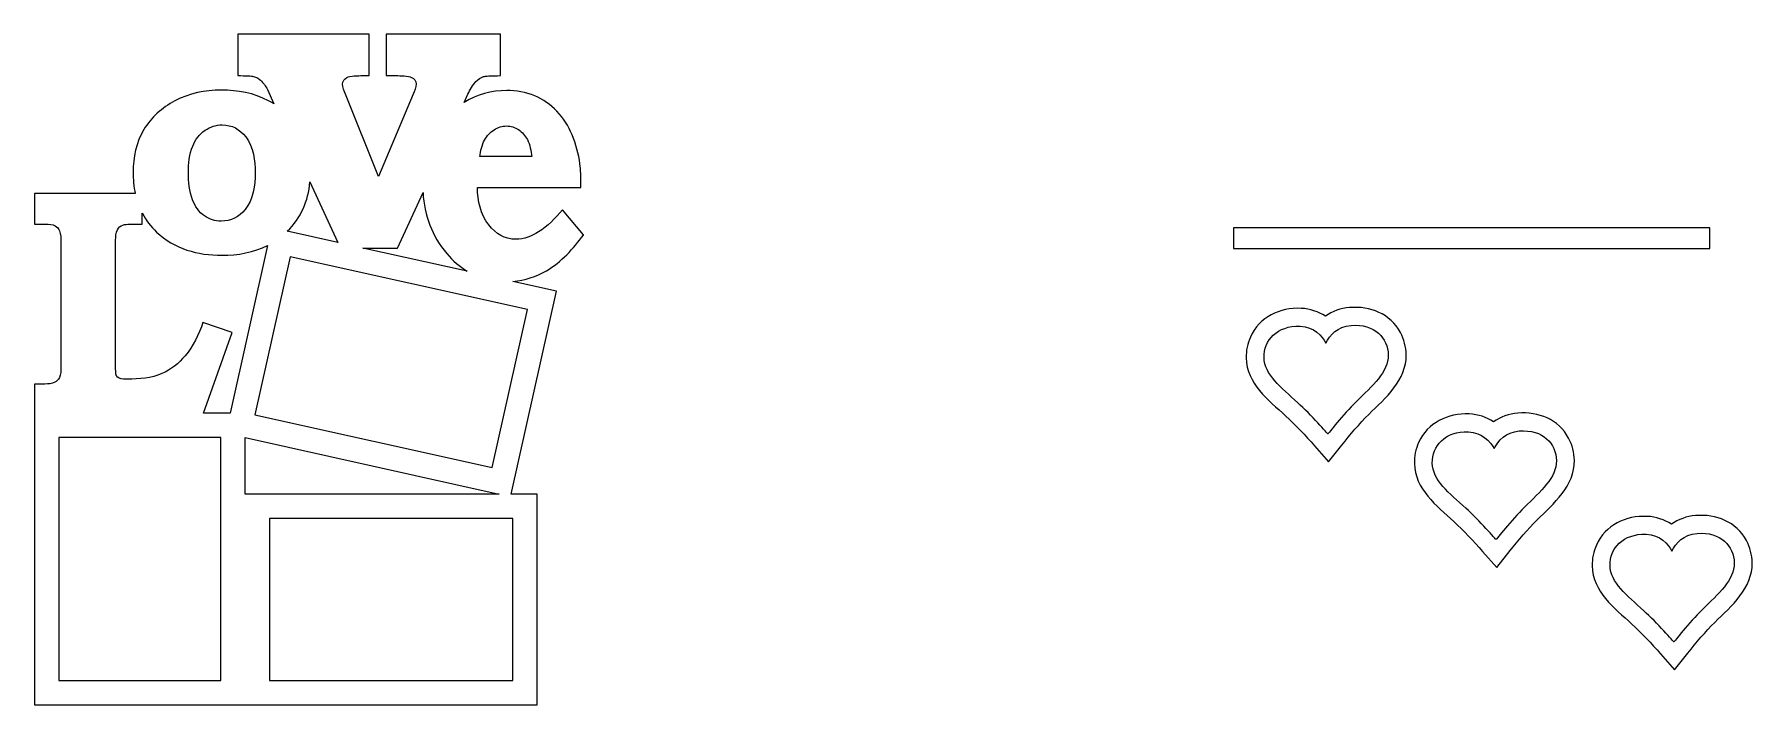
# Model space of a CAD drawing. Header units: millimetres. Extents: x -2296 to 2256, y -962 to 665.
# Drawn here: x -248 to 1049, y -875 to -369 of the extents above; entities that cross this region are included whole.
import ezdxf

# ---------------------------------------------------------------- set-up
doc = ezdxf.new("R2010")
doc.units = ezdxf.units.MM
doc.header["$MEASUREMENT"] = 0
doc.layers.add('layer 1', color=7, linetype='Continuous')

msp = doc.modelspace()

# ---------------------------------------------------------------- linework, layer by layer
at = {"layer": 'layer 1', "color": 250, "lineweight": 20}
for points, knots in [([(-248.4025, -656.0717), (-248.4025, -656.0717), (-248.4336, -656.0717), (-248.4336, -656.0717), (-248.4336, -656.0717), (-248.4336, -656.0717), (-248.4336, -632.9617), (-248.4336, -632.9617), (-248.4336, -632.9617), (-248.4336, -632.9617), (-240.4338, -632.9617), (-240.4338, -632.9617), (-240.4338, -632.9617), (-238.0933, -632.9617), (-235.1703, -632.7427), (-233.0523, -631.6578), (-233.0523, -631.6578), (-231.5393, -630.8257), (-230.2487, -629.6755), (-229.4687, -628.1155), (-229.4687, -628.1155), (-228.4284, -626.1435), (-228.3282, -622.5924), (-228.3282, -620.4066), (-228.3282, -620.4066), (-228.3282, -620.4066), (-228.3282, -525.7641), (-228.3282, -525.7641), (-228.3282, -525.7641), (-228.3282, -523.239), (-228.4357, -519.4945), (-229.4698, -517.1538), (-229.4698, -517.1538), (-230.1372, -515.5596), (-231.1414, -514.2115), (-232.6441, -513.3275), (-232.6441, -513.3275), (-234.49, -512.2961), (-237.5498, -512.1464), (-239.6165, -512.1464), (-239.6165, -512.1464), (-239.6165, -512.1464), (-248.4336, -512.1464), (-248.4336, -512.1464), (-248.4336, -512.1464), (-248.4336, -512.1464), (-248.4336, -489.0367), (-248.4336, -489.0367), (-248.4336, -489.0367), (-248.4336, -489.0367), (-172.2293, -489.0367), (-172.2293, -489.0367), (-172.2293, -489.0367), (-173.3861, -483.7112), (-173.8766, -478.2552), (-173.8766, -472.81), (-173.8766, -472.81), (-173.8766, -461.4999), (-171.6506, -450.3753), (-165.7812, -440.5926), (-165.7812, -440.5926), (-160.1194, -431.1562), (-152.0367, -424.074), (-142.3538, -418.923), (-142.3538, -418.923), (-131.4726, -413.1343), (-119.5401, -410.7465), (-107.277, -410.7465), (-107.277, -410.7465), (-94.8884, -410.7465), (-82.6301, -412.9604), (-71.588, -418.7593), (-71.588, -418.7593), (-70.195, -419.4908), (-68.8265, -420.2689), (-67.4877, -421.0954), (-67.4877, -421.0954), (-67.4877, -421.0954), (-72.4855, -410.2444), (-72.4855, -410.2444), (-72.4855, -410.2444), (-73.7797, -407.6561), (-75.438, -405.3108), (-77.5653, -403.3422), (-77.5653, -403.3422), (-79.075, -401.9452), (-80.8811, -400.8814), (-82.9167, -400.4739), (-82.9167, -400.4739), (-83.3738, -400.3215), (-83.9264, -400.2448), (-84.4036, -400.1851), (-84.4036, -400.1851), (-85.2265, -400.0823), (-86.0616, -400.0241), (-86.8894, -399.9781), (-86.8894, -399.9781), (-89.5313, -399.8314), (-92.2031, -399.8124), (-94.8487, -399.8124), (-94.8487, -399.8124), (-94.8487, -399.8124), (-94.8798, -399.8124), (-94.8798, -399.8124), (-94.8798, -399.8124), (-94.8798, -399.8124), (-94.8798, -368.5685), (-94.8798, -368.5685), (-94.8798, -368.5685), (-94.8798, -368.5685), (4.3657, -368.5685), (4.3657, -368.5685), (4.3657, -368.5685), (4.3657, -368.5685), (4.3657, -399.8124), (4.3657, -399.8124), (4.3657, -399.8124), (4.3657, -399.8124), (-0.807, -399.8124), (-0.807, -399.8124), (-0.807, -399.8124), (-3.3762, -399.8124), (-10.3522, -399.8488), (-12.566, -401.245), (-12.566, -401.245), (-14.4271, -402.4188), (-15.6479, -403.9944), (-15.6479, -406.2498), (-15.6479, -406.2498), (-15.6479, -408.4868), (-14.3771, -411.8109), (-13.549, -413.8673), (-13.549, -413.8673), (-13.549, -413.8673), (11.4673, -475.9945), (11.4673, -475.9945), (11.4673, -475.9945), (11.4673, -475.9945), (37.5885, -413.922), (37.5885, -413.922), (37.5885, -413.922), (38.4965, -411.7644), (39.8527, -408.3402), (39.8527, -405.9729), (39.8527, -405.9729), (39.8527, -403.6477), (38.5633, -402.0932), (36.4977, -401.1357), (36.4977, -401.1357), (33.929, -399.8517), (27.744, -399.8124), (24.9012, -399.8124), (24.9012, -399.8124), (24.9012, -399.8124), (17.2408, -399.8124), (17.2408, -399.8124), (17.2408, -399.8124), (17.2408, -399.8124), (17.2408, -368.5685), (17.2408, -368.5685), (17.2408, -368.5685), (17.2408, -368.5685), (103.5498, -368.5685), (103.5498, -368.5685), (103.5498, -368.5685), (103.5498, -368.5685), (103.5498, -399.8119), (103.5498, -399.8119), (103.5498, -399.8119), (103.5498, -399.8119), (103.5192, -399.8124), (103.5192, -399.8124), (103.5192, -399.8124), (100.6528, -399.8561), (97.7722, -399.9112), (94.9091, -400.061), (94.9091, -400.061), (94.0435, -400.1061), (93.1729, -400.1592), (92.3105, -400.2473), (92.3105, -400.2473), (91.8552, -400.2939), (91.3065, -400.3485), (90.8657, -400.4745), (90.8657, -400.4745), (88.6483, -401.0617), (86.6532, -402.7362), (85.0747, -404.3364), (85.0747, -404.3364), (82.5613, -406.8844), (80.5221, -410.6822), (78.9994, -413.8918), (78.9994, -413.8918), (78.9994, -413.8918), (76.1874, -420.0519), (76.1874, -420.0519), (76.1874, -420.0519), (85.9597, -413.9089), (96.7374, -411.0989), (108.2759, -411.0989), (108.2759, -411.0989), (115.5554, -411.0989), (122.7235, -412.2858), (129.4522, -415.1225), (129.4522, -415.1225), (135.7794, -417.7901), (141.3868, -421.6301), (146.1477, -426.5796), (146.1477, -426.5796), (151.1451, -431.7749), (154.9015, -437.9227), (157.6475, -444.5684), (157.6475, -444.5684), (160.5505, -451.594), (162.6046, -458.8998), (163.6344, -466.4348), (163.6344, -466.4348), (163.9632, -468.8403), (164.0926, -471.3266), (164.1849, -473.7517), (164.1849, -473.7517), (164.3196, -477.2869), (164.3479, -480.8333), (164.3479, -484.3709), (164.3479, -484.3709), (164.3479, -484.3709), (164.3479, -484.402), (164.3479, -484.402), (164.3479, -484.402), (164.3479, -484.402), (86.1132, -484.402), (86.1132, -484.402), (86.1132, -484.402), (86.2543, -494.4823), (88.4657, -504.5831), (94.7463, -512.6924), (94.7463, -512.6924), (99.9564, -519.4194), (106.6776, -523.5151), (115.2912, -523.5151), (115.2912, -523.5151), (121.3045, -523.5151), (127.1764, -521.0641), (132.2374, -517.9843), (132.2374, -517.9843), (139.226, -513.7317), (145.2392, -507.5613), (150.3021, -501.1949), (150.3021, -501.1949), (150.3021, -501.1949), (150.3258, -501.165), (150.3258, -501.165), (150.3258, -501.165), (150.3258, -501.165), (166.2586, -520.2803), (166.2586, -520.2803), (166.2586, -520.2803), (166.2586, -520.2803), (166.2443, -520.2998), (166.2443, -520.2998), (166.2443, -520.2998), (158.7214, -530.53), (149.3804, -540.7936), (138.3336, -547.2769), (138.3336, -547.2769), (130.4301, -551.9153), (121.972, -554.6454), (113.0061, -555.4232), (113.0061, -555.4232), (113.0061, -555.4232), (145.8417, -562.7275), (145.8417, -562.7275), (145.8417, -562.7275), (145.8417, -562.7275), (111.7003, -716.2071), (111.7003, -716.2071), (111.7003, -716.2071), (111.7003, -716.2071), (131.1886, -716.2071), (131.1886, -716.2071), (131.1886, -716.2071), (131.1886, -716.2071), (131.1886, -875.3905), (131.1886, -875.3905), (131.1886, -875.3905), (131.1886, -875.3905), (-89.2191, -875.3905), (-89.2191, -875.3905), (-89.2191, -875.3905), (-89.2191, -875.3905), (-248.4025, -875.3905), (-248.4025, -875.3905), (-248.4025, -875.3905), (-248.4025, -875.3905), (-248.4025, -656.0717), (-248.4025, -656.0717)], [0, 0, 0, 0, 0.013333333, 0.013333333, 0.013333333, 0.013333333, 0.026666667, 0.026666667, 0.026666667, 0.026666667, 0.04, 0.04, 0.04, 0.04, 0.053333333, 0.053333333, 0.053333333, 0.053333333, 0.066666667, 0.066666667, 0.066666667, 0.066666667, 0.08, 0.08, 0.08, 0.08, 0.093333333, 0.093333333, 0.093333333, 0.093333333, 0.106666667, 0.106666667, 0.106666667, 0.106666667, 0.12, 0.12, 0.12, 0.12, 0.133333333, 0.133333333, 0.133333333, 0.133333333, 0.146666667, 0.146666667, 0.146666667, 0.146666667, 0.16, 0.16, 0.16, 0.16, 0.173333333, 0.173333333, 0.173333333, 0.173333333, 0.186666667, 0.186666667, 0.186666667, 0.186666667, 0.2, 0.2, 0.2, 0.2, 0.213333333, 0.213333333, 0.213333333, 0.213333333, 0.226666667, 0.226666667, 0.226666667, 0.226666667, 0.24, 0.24, 0.24, 0.24, 0.253333333, 0.253333333, 0.253333333, 0.253333333, 0.266666667, 0.266666667, 0.266666667, 0.266666667, 0.28, 0.28, 0.28, 0.28, 0.293333333, 0.293333333, 0.293333333, 0.293333333, 0.306666667, 0.306666667, 0.306666667, 0.306666667, 0.32, 0.32, 0.32, 0.32, 0.333333333, 0.333333333, 0.333333333, 0.333333333, 0.346666667, 0.346666667, 0.346666667, 0.346666667, 0.36, 0.36, 0.36, 0.36, 0.373333333, 0.373333333, 0.373333333, 0.373333333, 0.386666667, 0.386666667, 0.386666667, 0.386666667, 0.4, 0.4, 0.4, 0.4, 0.413333333, 0.413333333, 0.413333333, 0.413333333, 0.426666667, 0.426666667, 0.426666667, 0.426666667, 0.44, 0.44, 0.44, 0.44, 0.453333333, 0.453333333, 0.453333333, 0.453333333, 0.466666667, 0.466666667, 0.466666667, 0.466666667, 0.48, 0.48, 0.48, 0.48, 0.493333333, 0.493333333, 0.493333333, 0.493333333, 0.506666667, 0.506666667, 0.506666667, 0.506666667, 0.52, 0.52, 0.52, 0.52, 0.533333333, 0.533333333, 0.533333333, 0.533333333, 0.546666667, 0.546666667, 0.546666667, 0.546666667, 0.56, 0.56, 0.56, 0.56, 0.573333333, 0.573333333, 0.573333333, 0.573333333, 0.586666667, 0.586666667, 0.586666667, 0.586666667, 0.6, 0.6, 0.6, 0.6, 0.613333333, 0.613333333, 0.613333333, 0.613333333, 0.626666667, 0.626666667, 0.626666667, 0.626666667, 0.64, 0.64, 0.64, 0.64, 0.653333333, 0.653333333, 0.653333333, 0.653333333, 0.666666667, 0.666666667, 0.666666667, 0.666666667, 0.68, 0.68, 0.68, 0.68, 0.693333333, 0.693333333, 0.693333333, 0.693333333, 0.706666667, 0.706666667, 0.706666667, 0.706666667, 0.72, 0.72, 0.72, 0.72, 0.733333333, 0.733333333, 0.733333333, 0.733333333, 0.746666667, 0.746666667, 0.746666667, 0.746666667, 0.76, 0.76, 0.76, 0.76, 0.773333333, 0.773333333, 0.773333333, 0.773333333, 0.786666667, 0.786666667, 0.786666667, 0.786666667, 0.8, 0.8, 0.8, 0.8, 0.813333333, 0.813333333, 0.813333333, 0.813333333, 0.826666667, 0.826666667, 0.826666667, 0.826666667, 0.84, 0.84, 0.84, 0.84, 0.853333333, 0.853333333, 0.853333333, 0.853333333, 0.866666667, 0.866666667, 0.866666667, 0.866666667, 0.88, 0.88, 0.88, 0.88, 0.893333333, 0.893333333, 0.893333333, 0.893333333, 0.906666667, 0.906666667, 0.906666667, 0.906666667, 0.92, 0.92, 0.92, 0.92, 0.933333333, 0.933333333, 0.933333333, 0.933333333, 0.946666667, 0.946666667, 0.946666667, 0.946666667, 0.96, 0.96, 0.96, 0.96, 0.973333333, 0.973333333, 0.973333333, 0.973333333, 1, 1, 1, 1]), ([(-106.6643, -437.0435), (-111.3553, -437.0435), (-115.6318, -438.4657), (-119.5192, -441.0839), (-119.5192, -441.0839), (-123.8633, -444.0095), (-126.8153, -448.2198), (-128.8252, -453.0025), (-128.8252, -453.0025), (-131.4148, -459.1651), (-132.1325, -466.387), (-132.1325, -473.0143), (-132.1325, -473.0143), (-132.1325, -479.8544), (-131.4418, -487.3113), (-128.9067, -493.7213), (-128.9067, -493.7213), (-127.0287, -498.4697), (-124.1944, -502.9483), (-119.9277, -505.8846), (-119.9277, -505.8846), (-116.1495, -508.4845), (-111.9873, -509.8021), (-107.3998, -509.8021), (-107.3998, -509.8021), (-99.9712, -509.8021), (-94.0197, -506.5583), (-89.2389, -500.9452), (-89.2389, -500.9452), (-83.0317, -493.6575), (-81.6862, -482.5531), (-81.6862, -473.341), (-81.6862, -473.341), (-81.6862, -464.2647), (-82.9849, -453.5602), (-88.7085, -446.1443), (-88.7085, -446.1443), (-93.2599, -440.2473), (-99.1819, -437.0435), (-106.6643, -437.0435)], [0, 0, 0, 0, 0.090909091, 0.090909091, 0.090909091, 0.090909091, 0.181818182, 0.181818182, 0.181818182, 0.181818182, 0.272727273, 0.272727273, 0.272727273, 0.272727273, 0.363636364, 0.363636364, 0.363636364, 0.363636364, 0.454545455, 0.454545455, 0.454545455, 0.454545455, 0.545454545, 0.545454545, 0.545454545, 0.545454545, 0.636363636, 0.636363636, 0.636363636, 0.636363636, 0.727272727, 0.727272727, 0.727272727, 0.727272727, 0.818181818, 0.818181818, 0.818181818, 0.818181818, 1, 1, 1, 1]), ([(127.1861, -461.0617), (126.7549, -456.8173), (125.876, -451.994), (123.8638, -448.1907), (123.8638, -448.1907), (122.2398, -445.1206), (120.0182, -442.5699), (117.1368, -440.632), (117.1368, -440.632), (114.4169, -438.8735), (111.4872, -437.8461), (108.2363, -437.8461), (108.2363, -437.8461), (104.8151, -437.8461), (101.6957, -438.91), (98.8203, -440.7273), (98.8203, -440.7273), (95.7306, -442.68), (93.3488, -445.3284), (91.5781, -448.5222), (91.5781, -448.5222), (89.485, -452.2977), (88.4839, -456.8019), (88.0185, -461.0617), (88.0185, -461.0617), (88.0185, -461.0617), (127.1861, -461.0617), (127.1861, -461.0617)], [0, 0, 0, 0, 0.125, 0.125, 0.125, 0.125, 0.25, 0.25, 0.25, 0.25, 0.375, 0.375, 0.375, 0.375, 0.5, 0.5, 0.5, 0.5, 0.625, 0.625, 0.625, 0.625, 0.75, 0.75, 0.75, 0.75, 1, 1, 1, 1]), ([(-19.1601, -526.0229), (-19.1601, -526.0229), (-40.2752, -480.1784), (-40.2752, -480.1784), (-40.2752, -480.1784), (-41.6184, -494.6956), (-47.0853, -507.2956), (-57.4345, -517.5087), (-57.4345, -517.5087), (-57.4345, -517.5087), (-19.1601, -526.0229), (-19.1601, -526.0229)], [0, 0, 0, 0, 0.25, 0.25, 0.25, 0.25, 0.5, 0.5, 0.5, 0.5, 1, 1, 1, 1]), ([(45.0688, -488.2218), (45.0688, -488.2218), (25.9166, -530.1774), (25.9166, -530.1774), (25.9166, -530.1774), (25.9166, -530.1774), (-0.4839, -530.1774), (-0.4839, -530.1774), (-0.4839, -530.1774), (-0.4839, -530.1774), (78.4694, -547.7405), (78.4694, -547.7405), (78.4694, -547.7405), (72.8274, -544.3093), (67.6909, -539.805), (63.0311, -534.3061), (63.0311, -534.3061), (51.7866, -521.0367), (46.0589, -505.5591), (45.0688, -488.2218)], [0, 0, 0, 0, 0.166666667, 0.166666667, 0.166666667, 0.166666667, 0.333333333, 0.333333333, 0.333333333, 0.333333333, 0.5, 0.5, 0.5, 0.5, 0.666666667, 0.666666667, 0.666666667, 0.666666667, 1, 1, 1, 1]), ([(-72.2703, -528.1889), (-82.7443, -533.487), (-94.5372, -535.609), (-106.7869, -535.609), (-106.7869, -535.609), (-125.1752, -535.609), (-142.5757, -530.9574), (-156.132, -518.0694), (-156.132, -518.0694), (-160.5202, -513.8976), (-164.1679, -509.1153), (-166.9689, -503.7507), (-166.9689, -503.7507), (-166.9689, -503.7507), (-166.9689, -512.1464), (-166.9689, -512.1464), (-166.9689, -512.1464), (-166.9689, -512.1464), (-174.1514, -512.1464), (-174.1514, -512.1464), (-174.1514, -512.1464), (-175.7571, -512.1464), (-177.3909, -512.1678), (-178.9918, -512.2987), (-178.9918, -512.2987), (-179.7673, -512.3621), (-180.8934, -512.4655), (-181.6181, -512.7574), (-181.6181, -512.7574), (-183.4165, -513.4815), (-184.8647, -514.6548), (-185.7703, -516.3798), (-185.7703, -516.3798), (-186.8899, -518.5123), (-187.0745, -521.8079), (-187.0745, -524.1705), (-187.0745, -524.1705), (-187.0745, -524.1705), (-187.0745, -619.3851), (-187.0745, -619.3851), (-187.0745, -619.3851), (-187.0745, -620.9231), (-187.0618, -622.4876), (-186.9496, -624.0219), (-186.9496, -624.0219), (-186.8992, -624.712), (-186.8138, -625.8015), (-186.5457, -626.4423), (-186.5457, -626.4423), (-186.1372, -627.418), (-185.2869, -628.0698), (-184.3542, -628.5106), (-184.3542, -628.5106), (-182.7783, -629.2556), (-179.6331, -629.2841), (-177.9112, -629.2841), (-177.9112, -629.2841), (-169.5075, -629.2841), (-159.936, -628.478), (-152.1378, -625.1185), (-152.1378, -625.1185), (-145.2076, -622.1329), (-139.433, -617.4103), (-134.5775, -611.6822), (-134.5775, -611.6822), (-128.4837, -604.4935), (-124.2206, -595.3446), (-121.0978, -586.5194), (-121.0978, -586.5194), (-121.0978, -586.5194), (-121.0875, -586.4904), (-121.0875, -586.4904), (-121.0875, -586.4904), (-121.0875, -586.4904), (-99.0434, -594.0705), (-99.0434, -594.0705), (-99.0434, -594.0705), (-99.0434, -594.0705), (-120.6602, -654.9828), (-120.6602, -654.9828), (-120.6602, -654.9828), (-120.6602, -654.9828), (-100.4755, -654.9828), (-100.4755, -654.9828), (-100.4755, -654.9828), (-100.4755, -654.9828), (-72.2703, -528.1889), (-72.2703, -528.1889)], [0, 0, 0, 0, 0.043478261, 0.043478261, 0.043478261, 0.043478261, 0.086956522, 0.086956522, 0.086956522, 0.086956522, 0.130434783, 0.130434783, 0.130434783, 0.130434783, 0.173913043, 0.173913043, 0.173913043, 0.173913043, 0.217391304, 0.217391304, 0.217391304, 0.217391304, 0.260869565, 0.260869565, 0.260869565, 0.260869565, 0.304347826, 0.304347826, 0.304347826, 0.304347826, 0.347826087, 0.347826087, 0.347826087, 0.347826087, 0.391304348, 0.391304348, 0.391304348, 0.391304348, 0.434782609, 0.434782609, 0.434782609, 0.434782609, 0.47826087, 0.47826087, 0.47826087, 0.47826087, 0.52173913, 0.52173913, 0.52173913, 0.52173913, 0.565217391, 0.565217391, 0.565217391, 0.565217391, 0.608695652, 0.608695652, 0.608695652, 0.608695652, 0.652173913, 0.652173913, 0.652173913, 0.652173913, 0.695652174, 0.695652174, 0.695652174, 0.695652174, 0.739130435, 0.739130435, 0.739130435, 0.739130435, 0.782608696, 0.782608696, 0.782608696, 0.782608696, 0.826086957, 0.826086957, 0.826086957, 0.826086957, 0.869565217, 0.869565217, 0.869565217, 0.869565217, 0.913043478, 0.913043478, 0.913043478, 0.913043478, 1, 1, 1, 1]), ([(657.1457, -514.9815), (657.1457, -514.9815), (1016.8819, -514.9815), (1016.8819, -514.9815), (1016.8819, -514.9815), (1016.8819, -514.9815), (1016.8819, -530.5771), (1016.8819, -530.5771), (1016.8819, -530.5771), (1016.8819, -530.5771), (657.1457, -530.5771), (657.1457, -530.5771), (657.1457, -530.5771), (657.1457, -530.5771), (657.1457, -514.9815), (657.1457, -514.9815)], [0, 0, 0, 0, 0.2, 0.2, 0.2, 0.2, 0.4, 0.4, 0.4, 0.4, 0.6, 0.6, 0.6, 0.6, 1, 1, 1, 1]), ([(-55.3662, -536.785), (-55.3662, -536.785), (123.9244, -576.6681), (123.9244, -576.6681), (123.9244, -576.6681), (123.9244, -576.6681), (97.3356, -696.1954), (97.3356, -696.1954), (97.3356, -696.1954), (97.3356, -696.1954), (-81.955, -656.3122), (-81.955, -656.3122), (-81.955, -656.3122), (-81.955, -656.3122), (-55.3662, -536.785), (-55.3662, -536.785)], [0, 0, 0, 0, 0.2, 0.2, 0.2, 0.2, 0.4, 0.4, 0.4, 0.4, 0.6, 0.6, 0.6, 0.6, 1, 1, 1, 1]), ([(-230.0352, -857.0232), (-230.0352, -857.0232), (-230.0352, -673.3501), (-230.0352, -673.3501), (-230.0352, -673.3501), (-230.0352, -673.3501), (-107.5864, -673.3501), (-107.5864, -673.3501), (-107.5864, -673.3501), (-107.5864, -673.3501), (-107.5864, -857.0232), (-107.5864, -857.0232), (-107.5864, -857.0232), (-107.5864, -857.0232), (-230.0352, -857.0232), (-230.0352, -857.0232)], [0, 0, 0, 0, 0.2, 0.2, 0.2, 0.2, 0.4, 0.4, 0.4, 0.4, 0.6, 0.6, 0.6, 0.6, 1, 1, 1, 1]), ([(-89.2191, -673.5125), (-89.2191, -673.5125), (-89.2191, -716.2071), (-89.2191, -716.2071), (-89.2191, -716.2071), (-89.2191, -716.2071), (102.7103, -716.2071), (102.7103, -716.2071), (102.7103, -716.2071), (102.7103, -716.2071), (-89.2191, -673.5125), (-89.2191, -673.5125)], [0, 0, 0, 0, 0.25, 0.25, 0.25, 0.25, 0.5, 0.5, 0.5, 0.5, 1, 1, 1, 1]), ([(-70.8518, -734.5745), (-70.8518, -734.5745), (112.8212, -734.5745), (112.8212, -734.5745), (112.8212, -734.5745), (112.8212, -734.5745), (112.8212, -857.0232), (112.8212, -857.0232), (112.8212, -857.0232), (112.8212, -857.0232), (-70.8518, -857.0232), (-70.8518, -857.0232), (-70.8518, -857.0232), (-70.8518, -857.0232), (-70.8518, -734.5745), (-70.8518, -734.5745)], [0, 0, 0, 0, 0.2, 0.2, 0.2, 0.2, 0.4, 0.4, 0.4, 0.4, 0.6, 0.6, 0.6, 0.6, 1, 1, 1, 1])]:
    msp.add_open_spline(points, degree=3, knots=knots, dxfattribs=at)
at = {"layer": 'layer 1', "color": 250, "lineweight": 9}
for points, knots in [([(726.6235, -581.7754), (731.819, -578.0113), (738.0162, -575.6669), (744.8668, -575.1293), (744.8668, -575.1293), (760.4336, -573.9075), (775.6023, -579.7624), (783.2605, -593.9898), (783.2605, -593.9898), (786.0469, -599.1662), (787.4809, -604.9396), (787.5841, -610.8095), (787.5841, -610.8095), (787.9234, -630.1132), (771.8879, -643.5206), (759.3759, -655.9225), (759.3759, -655.9225), (752.2706, -662.9652), (745.2983, -671.2118), (739.0813, -679.0893), (739.0813, -679.0893), (739.0813, -679.0893), (729.0218, -691.8359), (729.0218, -691.8359), (729.0218, -691.8359), (729.0218, -691.8359), (718.2889, -679.6511), (718.2889, -679.6511), (718.2889, -679.6511), (711.5251, -671.9723), (704.1018, -663.964), (696.5573, -657.0943), (696.5573, -657.0943), (683.5171, -645.2202), (667.0617, -632.4998), (666.7239, -613.1605), (666.7239, -613.1605), (666.6296, -607.7576), (667.7072, -602.3441), (669.9284, -597.4142), (669.9284, -597.4142), (676.7345, -582.3083), (692.1059, -575.0726), (708.1611, -575.7692), (708.1611, -575.7692), (715.0068, -576.0662), (721.2904, -578.1956), (726.6235, -581.7754)], [0, 0, 0, 0, 0.076923077, 0.076923077, 0.076923077, 0.076923077, 0.153846154, 0.153846154, 0.153846154, 0.153846154, 0.230769231, 0.230769231, 0.230769231, 0.230769231, 0.307692308, 0.307692308, 0.307692308, 0.307692308, 0.384615385, 0.384615385, 0.384615385, 0.384615385, 0.461538462, 0.461538462, 0.461538462, 0.461538462, 0.538461538, 0.538461538, 0.538461538, 0.538461538, 0.615384615, 0.615384615, 0.615384615, 0.615384615, 0.692307692, 0.692307692, 0.692307692, 0.692307692, 0.769230769, 0.769230769, 0.769230769, 0.769230769, 0.846153846, 0.846153846, 0.846153846, 0.846153846, 1, 1, 1, 1]), ([(774.044, -611.0476), (773.8185, -598.2246), (763.9018, -587.2188), (745.9265, -588.6299), (745.9265, -588.6299), (735.8082, -589.4238), (729.8782, -596.0197), (726.9844, -601.9831), (726.9844, -601.9831), (724.0638, -596.441), (717.9466, -589.7524), (707.5742, -589.2986), (707.5742, -589.2986), (689.9591, -588.5382), (680.0366, -600.0943), (680.264, -612.924), (680.264, -612.924), (680.4847, -625.7469), (692.9608, -635.5089), (705.6749, -647.0813), (705.6749, -647.0813), (715.6528, -656.1716), (728.4509, -670.6999), (728.4509, -670.6999), (728.4509, -670.6999), (728.4509, -670.6999), (740.0166, -656.0532), (749.8426, -646.3046), (749.8426, -646.3046), (762.0388, -634.2249), (774.2695, -623.8744), (774.044, -611.0476)], [0, 0, 0, 0, 0.111111111, 0.111111111, 0.111111111, 0.111111111, 0.222222222, 0.222222222, 0.222222222, 0.222222222, 0.333333333, 0.333333333, 0.333333333, 0.333333333, 0.444444444, 0.444444444, 0.444444444, 0.444444444, 0.555555556, 0.555555556, 0.555555556, 0.555555556, 0.666666667, 0.666666667, 0.666666667, 0.666666667, 0.777777778, 0.777777778, 0.777777778, 0.777777778, 1, 1, 1, 1]), ([(853.6445, -661.6172), (858.84, -657.853), (865.0372, -655.5087), (871.8878, -654.9711), (871.8878, -654.9711), (887.4546, -653.7493), (902.6232, -659.6042), (910.2815, -673.8316), (910.2815, -673.8316), (913.0678, -679.0079), (914.5019, -684.7814), (914.6051, -690.6513), (914.6051, -690.6513), (914.9444, -709.955), (898.9089, -723.3624), (886.3969, -735.7643), (886.3969, -735.7643), (879.2916, -742.807), (872.3193, -751.0535), (866.1023, -758.9311), (866.1023, -758.9311), (866.1023, -758.9311), (856.0428, -771.6777), (856.0428, -771.6777), (856.0428, -771.6777), (856.0428, -771.6777), (845.3098, -759.4928), (845.3098, -759.4928), (845.3098, -759.4928), (838.5461, -751.8141), (831.1227, -743.8058), (823.5783, -736.936), (823.5783, -736.936), (810.5381, -725.0619), (794.0826, -712.3415), (793.7449, -693.0023), (793.7449, -693.0023), (793.6506, -687.5993), (794.7282, -682.1859), (796.9493, -677.256), (796.9493, -677.256), (803.7554, -662.15), (819.1268, -654.9144), (835.1821, -655.611), (835.1821, -655.611), (842.0278, -655.908), (848.3114, -658.0374), (853.6445, -661.6172)], [0, 0, 0, 0, 0.076923077, 0.076923077, 0.076923077, 0.076923077, 0.153846154, 0.153846154, 0.153846154, 0.153846154, 0.230769231, 0.230769231, 0.230769231, 0.230769231, 0.307692308, 0.307692308, 0.307692308, 0.307692308, 0.384615385, 0.384615385, 0.384615385, 0.384615385, 0.461538462, 0.461538462, 0.461538462, 0.461538462, 0.538461538, 0.538461538, 0.538461538, 0.538461538, 0.615384615, 0.615384615, 0.615384615, 0.615384615, 0.692307692, 0.692307692, 0.692307692, 0.692307692, 0.769230769, 0.769230769, 0.769230769, 0.769230769, 0.846153846, 0.846153846, 0.846153846, 0.846153846, 1, 1, 1, 1]), ([(901.065, -690.8894), (900.8395, -678.0664), (890.9228, -667.0606), (872.9475, -668.4716), (872.9475, -668.4716), (862.8292, -669.2655), (856.8992, -675.8614), (854.0054, -681.8248), (854.0054, -681.8248), (851.0848, -676.2827), (844.9676, -669.5942), (834.5951, -669.1404), (834.5951, -669.1404), (816.9801, -668.3799), (807.0576, -679.9361), (807.285, -692.7657), (807.285, -692.7657), (807.5057, -705.5887), (819.9818, -715.3507), (832.6959, -726.923), (832.6959, -726.923), (842.6738, -736.0134), (855.4719, -750.5417), (855.4719, -750.5417), (855.4719, -750.5417), (855.4719, -750.5417), (867.0376, -735.8949), (876.8636, -726.1463), (876.8636, -726.1463), (889.0598, -714.0666), (901.2904, -703.7162), (901.065, -690.8894)], [0, 0, 0, 0, 0.111111111, 0.111111111, 0.111111111, 0.111111111, 0.222222222, 0.222222222, 0.222222222, 0.222222222, 0.333333333, 0.333333333, 0.333333333, 0.333333333, 0.444444444, 0.444444444, 0.444444444, 0.444444444, 0.555555556, 0.555555556, 0.555555556, 0.555555556, 0.666666667, 0.666666667, 0.666666667, 0.666666667, 0.777777778, 0.777777778, 0.777777778, 0.777777778, 1, 1, 1, 1]), ([(987.924, -739.0396), (993.1195, -735.2754), (999.3167, -732.9311), (1006.1673, -732.3934), (1006.1673, -732.3934), (1021.7341, -731.1717), (1036.9027, -737.0266), (1044.561, -751.2539), (1044.561, -751.2539), (1047.3473, -756.4303), (1048.7813, -762.2037), (1048.8845, -768.0736), (1048.8845, -768.0736), (1049.2239, -787.3773), (1033.1884, -800.7848), (1020.6763, -813.1866), (1020.6763, -813.1866), (1013.5711, -820.2294), (1006.5988, -828.4759), (1000.3817, -836.3534), (1000.3817, -836.3534), (1000.3817, -836.3534), (990.3223, -849.1), (990.3223, -849.1), (990.3223, -849.1), (990.3223, -849.1), (979.5893, -836.9152), (979.5893, -836.9152), (979.5893, -836.9152), (972.8256, -829.2364), (965.4022, -821.2281), (957.8578, -814.3584), (957.8578, -814.3584), (944.8175, -802.4843), (928.3621, -789.7639), (928.0244, -770.4246), (928.0244, -770.4246), (927.93, -765.0217), (929.0076, -759.6083), (931.2288, -754.6784), (931.2288, -754.6784), (938.0349, -739.5724), (953.4063, -732.3367), (969.4616, -733.0333), (969.4616, -733.0333), (976.3072, -733.3304), (982.5909, -735.4597), (987.924, -739.0396)], [0, 0, 0, 0, 0.076923077, 0.076923077, 0.076923077, 0.076923077, 0.153846154, 0.153846154, 0.153846154, 0.153846154, 0.230769231, 0.230769231, 0.230769231, 0.230769231, 0.307692308, 0.307692308, 0.307692308, 0.307692308, 0.384615385, 0.384615385, 0.384615385, 0.384615385, 0.461538462, 0.461538462, 0.461538462, 0.461538462, 0.538461538, 0.538461538, 0.538461538, 0.538461538, 0.615384615, 0.615384615, 0.615384615, 0.615384615, 0.692307692, 0.692307692, 0.692307692, 0.692307692, 0.769230769, 0.769230769, 0.769230769, 0.769230769, 0.846153846, 0.846153846, 0.846153846, 0.846153846, 1, 1, 1, 1]), ([(1035.3444, -768.3117), (1035.119, -755.4888), (1025.2022, -744.4829), (1007.227, -745.894), (1007.227, -745.894), (997.1087, -746.6879), (991.1787, -753.2838), (988.2849, -759.2472), (988.2849, -759.2472), (985.3643, -753.7051), (979.2471, -747.0166), (968.8746, -746.5628), (968.8746, -746.5628), (951.2595, -745.8023), (941.3371, -757.3584), (941.5644, -770.1881), (941.5644, -770.1881), (941.7851, -783.0111), (954.2613, -792.773), (966.9753, -804.3454), (966.9753, -804.3454), (976.9532, -813.4357), (989.7514, -827.964), (989.7514, -827.964), (989.7514, -827.964), (989.7514, -827.964), (1001.3171, -813.3173), (1011.143, -803.5687), (1011.143, -803.5687), (1023.3393, -791.489), (1035.5699, -781.1385), (1035.3444, -768.3117)], [0, 0, 0, 0, 0.111111111, 0.111111111, 0.111111111, 0.111111111, 0.222222222, 0.222222222, 0.222222222, 0.222222222, 0.333333333, 0.333333333, 0.333333333, 0.333333333, 0.444444444, 0.444444444, 0.444444444, 0.444444444, 0.555555556, 0.555555556, 0.555555556, 0.555555556, 0.666666667, 0.666666667, 0.666666667, 0.666666667, 0.777777778, 0.777777778, 0.777777778, 0.777777778, 1, 1, 1, 1])]:
    msp.add_open_spline(points, degree=3, knots=knots, dxfattribs=at)

doc.saveas('drawing.dxf')
